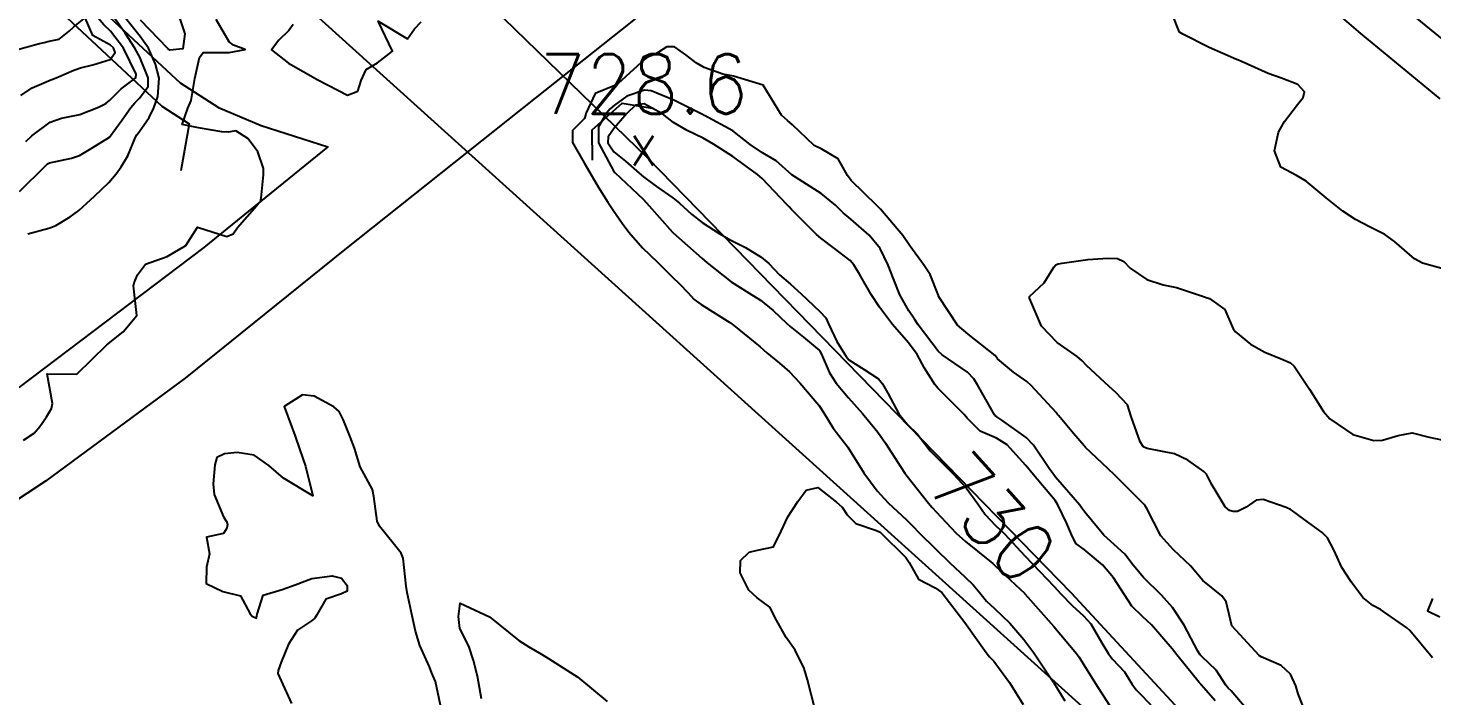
# Model space of a CAD drawing. Header units: metres. Extents: x 307586 to 320046, y 7427249 to 7434250.
# Drawn here: x 315999 to 316093.6, y 7432838.8 to 7432883.8 of the extents above; entities that cross this region are included whole.
import ezdxf
from ezdxf.enums import TextEntityAlignment as Align

# ---------------------------------------------------------------- set-up
doc = ezdxf.new("R2010")
doc.units = ezdxf.units.M
doc.header["$MEASUREMENT"] = 0
for name, color, linetype in [('Cotas', 45, 'Continuous'), ('Curvas de Nivel 1m', 11, 'Continuous'), ('Curvas de Nivel 5m', 15, 'Continuous'), ('Hidrografia', 140, 'Continuous'), ('Pontes_Viadutos_Tubos', 190, 'Continuous'), ('Pontos Cotados', 45, 'Continuous'), ('TEXTO', 45, 'Continuous'), ('Vias Primárias', 230, 'Continuous')]:
    doc.layers.add(name, color=color, linetype=linetype)
doc.styles.add('Style-STANDARD', font='STANDARD.shx')

# ---------------------------------------------------------------- blocks, each defined once
blk = doc.blocks.new('ELVTXT_138')
at = {"layer": 'Pontos Cotados', "linetype": 'Continuous', "style": 'Style-STANDARD'}
for s, height, p in [('728.6', 4, (0, 4)), ('x', 3, (0, 0))]:
    blk.add_text(s, height=height, dxfattribs=at).set_placement(p, align=Align.MIDDLE_CENTER)

msp = doc.modelspace()

# ---------------------------------------------------------------- linework, layer by layer
at = {"layer": 'Curvas de Nivel 1m', "flags": 128}
for points, elevation in [([(315998.886, 7432876.125), (315999.293, 7432876.498), (316000.522, 7432877.435), (316001.298, 7432877.7), (316002.528, 7432877.947), (316003.778, 7432878.441), (316004.281, 7432878.689), (316004.54, 7432878.907), (316005.304, 7432879.671), (316006.299, 7432880.413), (316006.321, 7432880.657), (316005.46, 7432882.421), (316004.594, 7432883.549), (316004.15, 7432883.988), (316003.77, 7432884.442), (316002.62, 7432885.589), (316001.766, 7432886.469), (316000.645, 7432887.721), (316000.263, 7432888.099), (315999.819, 7432888.493), (315998.666, 7432889.378)], 729), ([(315998.544, 7432879.23), (315999.312, 7432879.738), (316000.56, 7432880.27), (316000.716, 7432880.323), (316001.08, 7432880.475), (316002.113, 7432880.919), (316002.569, 7432881.078), (316003.401, 7432881.278), (316004.575, 7432881.646), (316004.895, 7432882.112), (316004.789, 7432882.428), (316004.585, 7432882.621), (316003.41, 7432883.266), (316002.887, 7432884.456), (316002.609, 7432884.861), (316001.005, 7432886.476), (316000.636, 7432886.754), (315999.51, 7432887.366), (315998.874, 7432888.507)], 728), ([(316094.425, 7432867.533), (316092.983, 7432867.926), (316092.431, 7432868.219), (316091.095, 7432869.393), (316090.448, 7432869.863), (316089.41, 7432870.373), (316088.457, 7432870.876), (316087.61, 7432871.439), (316086.476, 7432872.324), (316085.149, 7432873.463), (316084.497, 7432873.834), (316083.421, 7432874.405), (316083.016, 7432875.492), (316083.273, 7432876.748), (316083.672, 7432877.483), (316084.554, 7432878.625), (316084.933, 7432879.092), (316085.025, 7432879.465), (316084.568, 7432879.955), (316083.47, 7432880.385), (316082.575, 7432880.707), (316080.791, 7432881.518), (316080.584, 7432881.605), (316080.449, 7432881.658), (316078.596, 7432882.447), (316076.821, 7432883.356), (316076.612, 7432883.488), (316076.559, 7432883.571), (316076.539, 7432883.646), (316075.77, 7432885.579)], 733), ([(315998.738, 7432856.023), (315999.437, 7432856.488), (315999.826, 7432856.936), (316000.284, 7432857.579), (316000.622, 7432858.144), (316000.686, 7432858.476), (316000.323, 7432860.48), (316002.323, 7432860.46), (316004.343, 7432862.43), (316005.452, 7432863.319), (316006.363, 7432864.41), (316006.135, 7432866.413), (316006.194, 7432866.613), (316006.4, 7432867.141), (316006.941, 7432867.871), (316008.413, 7432868.39), (316009.674, 7432869.121), (316010.443, 7432870.36), (316012.434, 7432869.738), (316012.854, 7432869.917), (316013.151, 7432870.329), (316014.458, 7432871.818), (316014.693, 7432872.075), (316014.747, 7432872.307), (316014.906, 7432873.887), (316014.894, 7432874.306), (316014.504, 7432875.426), (316014.141, 7432875.948), (316013.849, 7432876.32), (316013.023, 7432876.837), (316012.517, 7432876.751), (316012.096, 7432876.766), (316010.52, 7432877.04), (316009.414, 7432877.269), (316009.808, 7432878.371), (316010.015, 7432878.894), (316010.262, 7432880.365), (316010.577, 7432881.773), (316010.828, 7432882.11), (316012.581, 7432882.118), (316013.656, 7432882.324), (316012.87, 7432882.62), (316012.588, 7432882.84), (316011.718, 7432884.349)], 732), ([(315999.028, 7432869.907), (316000.44, 7432870.299), (316000.58, 7432870.34), (316000.91, 7432870.475), (316001.872, 7432871.043), (316002.453, 7432871.482), (316003.503, 7432872.444), (316004.472, 7432873.36), (316004.962, 7432873.941), (316005.305, 7432874.422), (316005.759, 7432875.152), (316006.272, 7432876.412), (316006.355, 7432876.571), (316006.517, 7432876.776), (316007.196, 7432877.734), (316007.502, 7432878.4), (316007.783, 7432879.159), (316007.868, 7432880.397), (316007.63, 7432881.342), (316007.145, 7432882.404), (316006.591, 7432883.202), (316005.605, 7432884.42)], 731), ([(316009.267, 7432884.38), (316009.599, 7432883.381), (316009.469, 7432882.377), (316008.582, 7432882.284), (316008.458, 7432882.391), (316006.602, 7432884.291)], 732), ([(316016.894, 7432884.002), (316016.602, 7432883.593), (316015.941, 7432882.945), (316015.431, 7432882.302), (316016.574, 7432881.39), (316018.563, 7432880.27), (316020.548, 7432879.238), (316021.26, 7432879.525), (316021.478, 7432880.231), (316021.816, 7432880.982), (316022.575, 7432881.425), (316023.584, 7432882.205), (316022.613, 7432884.22), (316024.596, 7432883.036), (316025.074, 7432883.718), (316025.52, 7432884.181)], 732), ([(316085.187, 7432837.459), (316084.6, 7432838.943), (316084.451, 7432839.466), (316084.091, 7432840.255), (316083.457, 7432840.84), (316082.102, 7432841.421), (316081.995, 7432841.501), (316080.133, 7432843.52), (316079.756, 7432845.133), (316079.462, 7432845.53), (316078.168, 7432846.567), (316077.338, 7432847.558), (316076.193, 7432848.624), (316075.339, 7432849.579), (316074.399, 7432851.41), (316074.294, 7432851.589), (316074.224, 7432851.673), (316072.3, 7432853.619), (316072.272, 7432853.639), (316072.253, 7432853.653), (316071.774, 7432854.108), (316070.272, 7432855.518), (316070.219, 7432855.588), (316070.183, 7432855.641), (316069.469, 7432856.469), (316068.443, 7432857.668), (316068.387, 7432857.752), (316068.305, 7432857.878), (316066.611, 7432859.687), (316066.326, 7432859.955), (316065.433, 7432860.598), (316064.341, 7432861.492), (316064.256, 7432861.625), (316064.193, 7432861.712), (316062.364, 7432863.161), (316061.657, 7432863.747), (316060.392, 7432865.667), (316060.373, 7432865.741), (316060.363, 7432865.76), (316059.81, 7432867.172), (316059.41, 7432867.775), (316058.433, 7432869.111), (316057.966, 7432869.795), (316056.46, 7432871.565), (316056.22, 7432871.812), (316054.488, 7432873.497), (316054.249, 7432873.834), (316053.621, 7432874.961), (316052.51, 7432875.615), (316052.001, 7432875.865), (316050.527, 7432877.253), (316050.189, 7432877.544), (316049.791, 7432877.891), (316048.563, 7432879.91), (316046.569, 7432880.521), (316045.848, 7432880.659), (316044.574, 7432881.105), (316044.037, 7432881.418), (316043.344, 7432881.969), (316042.591, 7432882.49), (316042.065, 7432882.511), (316041.267, 7432881.993), (316040.775, 7432881.804), (316040.58, 7432881.678), (316038.786, 7432880.027), (316038.658, 7432879.932), (316038.561, 7432879.894), (316037.232, 7432879.364), (316036.638, 7432878.049), (316036.618, 7432877.963), (316036.529, 7432877.685), (316035.72, 7432876.858), (316035.722, 7432876.058), (316036.499, 7432874.7), (316036.883, 7432874.046), (316037.447, 7432873.072), (316038.096, 7432872.034), (316038.458, 7432871.507), (316039.065, 7432870.636), (316039.504, 7432870.014), (316040.428, 7432868.976), (316041.437, 7432867.99), (316042.403, 7432867.038), (316042.948, 7432866.521), (316043.483, 7432865.964), (316043.918, 7432865.487), (316044.385, 7432865.156), (316046.318, 7432863.931), (316046.372, 7432863.89), (316046.549, 7432863.749), (316048.349, 7432862.29), (316048.813, 7432861.903), (316049.65, 7432861.204), (316050.33, 7432860.613), (316051.024, 7432859.873), (316052.3, 7432858.36), (316052.653, 7432857.855), (316053.267, 7432856.83), (316054.036, 7432855.834), (316054.145, 7432855.705), (316054.27, 7432855.537), (316055.343, 7432853.819), (316056.235, 7432852.611), (316056.989, 7432851.802), (316058.211, 7432850.643), (316058.642, 7432850.218), (316059.067, 7432849.777), (316060.187, 7432848.673), (316061.14, 7432847.75), (316062.164, 7432846.799), (316062.708, 7432846.278), (316063.154, 7432845.725), (316063.6, 7432845.171), (316064.143, 7432844.676), (316065.165, 7432843.7), (316066.116, 7432842.59), (316066.792, 7432841.683), (316068.084, 7432839.747), (316068.116, 7432839.702), (316068.135, 7432839.669), (316068.87, 7432838.457)], 732), ([(316081.472, 7432837.506), (316080.079, 7432839.123), (316079.881, 7432839.323), (316079.723, 7432839.525), (316079.074, 7432840.517), (316078.102, 7432841.442), (316078.003, 7432841.551), (316077.844, 7432841.816), (316076.915, 7432843.562), (316076.145, 7432844.735), (316075.394, 7432845.578), (316074.171, 7432846.769), (316073.493, 7432847.6), (316072.923, 7432848.342), (316072.197, 7432848.989), (316071.509, 7432849.627), (316070.218, 7432851.161), (316070.024, 7432851.446), (316069.881, 7432851.645), (316068.251, 7432853.532), (316068.136, 7432853.671), (316067.817, 7432854.115), (316066.772, 7432855.685), (316066.28, 7432856.194), (316064.637, 7432857.359), (316064.292, 7432857.59), (316064.22, 7432857.639), (316064.152, 7432857.712), (316063.933, 7432858.081), (316062.993, 7432859.73), (316062.747, 7432860.153), (316062.332, 7432860.603), (316060.624, 7432861.757), (316060.347, 7432862.015), (316059, 7432863.781), (316058.758, 7432864.166), (316058.382, 7432864.733), (316057.758, 7432865.796), (316057.328, 7432866.876), (316056.982, 7432867.804), (316056.429, 7432868.911), (316055.692, 7432869.818), (316054.453, 7432870.886), (316053.953, 7432871.332), (316053.432, 7432871.845), (316052.474, 7432872.618), (316050.493, 7432873.88), (316049.428, 7432874.822), (316048.508, 7432875.369), (316047.675, 7432875.918), (316046.522, 7432876.836), (316044.607, 7432877.874), (316044.533, 7432877.918), (316044.511, 7432877.929), (316044.468, 7432877.951), (316042.547, 7432878.898), (316041.008, 7432879.543), (316040.557, 7432879.592), (316039.381, 7432879.187), (316038.541, 7432878.583), (316038.241, 7432878.329), (316037.997, 7432878.035), (316037.461, 7432877.103), (316037.466, 7432876.04), (316038.494, 7432874.107), (316038.531, 7432874.067), (316038.575, 7432874.029), (316040.467, 7432872.243), (316040.708, 7432871.998), (316042.443, 7432870.026), (316042.468, 7432870.005), (316042.492, 7432869.979), (316044.418, 7432868.268), (316044.786, 7432867.946), (316046.4, 7432866.673), (316047.619, 7432865.918), (316048.388, 7432865.435), (316049.224, 7432864.74), (316050.129, 7432863.884), (316050.37, 7432863.669), (316051.281, 7432862.949), (316052.346, 7432862.046), (316052.465, 7432861.858), (316053.026, 7432860.546), (316053.472, 7432859.843), (316054.308, 7432858.861), (316055.249, 7432857.82), (316056.28, 7432856.555), (316056.806, 7432855.805), (316057.813, 7432854.239), (316058.107, 7432853.791), (316058.25, 7432853.591), (316059.693, 7432851.768), (316059.941, 7432851.485), (316060.217, 7432851.189), (316061.571, 7432849.746), (316062.195, 7432849.184), (316063.007, 7432848.55), (316064.025, 7432847.712), (316064.108, 7432847.638), (316064.181, 7432847.562), (316065.879, 7432845.971), (316066.153, 7432845.712), (316066.174, 7432845.69), (316066.399, 7432845.439), (316067.954, 7432843.672), (316068.13, 7432843.466), (316069.664, 7432841.647), (316069.849, 7432841.392), (316070.096, 7432840.993), (316070.94, 7432839.631), (316072.065, 7432837.87)], 731), ([(316093.655, 7432841.357), (316092.13, 7432843.188), (316091.928, 7432843.382), (316090.145, 7432844.61), (316089.626, 7432844.886), (316088.956, 7432845.418), (316088.168, 7432846.466), (316087.552, 7432847.436), (316087, 7432848.637), (316086.577, 7432849.446), (316086.206, 7432849.795), (316084.986, 7432850.691), (316084.221, 7432851.259), (316084.09, 7432851.341), (316083.801, 7432851.476), (316082.231, 7432852.022), (316081.761, 7432851.974), (316081.098, 7432851.511), (316080.516, 7432851.221), (316080.22, 7432851.212), (316079.981, 7432851.284), (316079.674, 7432851.528), (316078.802, 7432852.985), (316078.516, 7432853.546), (316078.424, 7432853.717), (316078.256, 7432853.898), (316077.163, 7432854.662), (316076.268, 7432855.086), (316074.417, 7432855.443), (316074.272, 7432855.526), (316074.232, 7432855.55), (316074.168, 7432855.592), (316073.961, 7432855.911), (316073.345, 7432857.604), (316073.093, 7432858.391), (316072.319, 7432859.228), (316071.87, 7432859.625), (316070.337, 7432861.051), (316070.049, 7432861.353), (316069.706, 7432861.65), (316068.357, 7432862.587), (316067.31, 7432863.681), (316066.496, 7432865.584), (316066.51, 7432865.689), (316067.48, 7432866.601), (316068.142, 7432867.673), (316068.267, 7432867.829), (316068.425, 7432867.894), (316068.7, 7432867.941), (316070.428, 7432868.176), (316071.779, 7432868.277), (316072.429, 7432868.237), (316072.859, 7432868.046), (316073.281, 7432867.607), (316074.411, 7432866.823), (316075.501, 7432866.485), (316076.404, 7432866.302), (316078.28, 7432865.666), (316078.394, 7432865.625), (316078.633, 7432865.546), (316079.664, 7432864.81), (316080.227, 7432863.522), (316080.37, 7432863.298), (316081.393, 7432862.474), (316082.349, 7432861.933), (316083.46, 7432861.483), (316084.077, 7432861.211), (316084.338, 7432860.988), (316085.374, 7432859.459), (316086.308, 7432857.941), (316086.731, 7432857.446), (316088.287, 7432856.399), (316089.702, 7432855.988), (316090.282, 7432856.016), (316091.346, 7432856.331), (316092.29, 7432856.499), (316093.431, 7432856.218), (316094.283, 7432856.045)], 733), ([(316026.829, 7432838.158), (316026.474, 7432839.767), (316026.301, 7432840.167), (316026.241, 7432840.324), (316026.089, 7432840.759), (316025.434, 7432842.177), (316025.147, 7432843.15), (316024.916, 7432844.182), (316024.572, 7432845.763), (316024.503, 7432846.187), (316024.297, 7432848.064), (316024.271, 7432848.189), (316024.176, 7432848.4), (316022.701, 7432850.213), (316022.547, 7432850.555), (316022.319, 7432852.219), (316022.23, 7432852.697), (316021.401, 7432854.229), (316021.021, 7432855.477), (316020.741, 7432856.235), (316020.284, 7432857.366), (316019.991, 7432857.945), (316019.63, 7432858.25), (316018.304, 7432858.978), (316017.519, 7432859.064), (316016.293, 7432858.29), (316017.035, 7432856.282), (316017.347, 7432855.363), (316017.718, 7432854.268), (316018.223, 7432852.26), (316016.24, 7432853.455), (316015.253, 7432854.3), (316014.26, 7432855.011), (316013.119, 7432855.184), (316012.26, 7432855.087), (316011.758, 7432854.845), (316011.608, 7432854.346), (316011.506, 7432853.075), (316011.572, 7432852.347), (316012.208, 7432850.842), (316012.4, 7432850.532), (316012.463, 7432850.336), (316012.437, 7432850.099), (316012.194, 7432849.73), (316011.048, 7432849.493), (316011.259, 7432848.349), (316011.048, 7432847.468), (316011.034, 7432846.351), (316012.148, 7432845.814), (316013.353, 7432845.53), (316014.001, 7432844.312), (316014.131, 7432844.171), (316014.417, 7432844.019), (316014.479, 7432844.307), (316014.881, 7432845.567), (316016.15, 7432845.952), (316017.032, 7432846.277), (316018.157, 7432846.693), (316019.53, 7432846.875), (316020.158, 7432846.73), (316020.54, 7432846.236), (316020.533, 7432845.852), (316020.147, 7432845.663), (316019.088, 7432845.306), (316018.482, 7432844.257), (316018.351, 7432844.036), (316018.127, 7432843.849), (316017.179, 7432843.212), (316016.58, 7432842.283), (316016.091, 7432841.06), (316015.874, 7432840.503), (316015.864, 7432840.292), (316016.076, 7432839.799), (316016.784, 7432838.279)], 732), ([(316052.053, 7432837.86), (316051.546, 7432839.865), (316051.319, 7432840.639), (316050.717, 7432841.874), (316050.116, 7432842.722), (316049.459, 7432843.89), (316049.016, 7432844.771), (316048.148, 7432845.395), (316047.583, 7432845.916), (316046.998, 7432847.088), (316047.026, 7432847.921), (316047.624, 7432848.473), (316048.183, 7432848.6), (316049.252, 7432848.829), (316049.768, 7432849.887), (316050.213, 7432850.852), (316050.883, 7432851.873), (316051.447, 7432852.656), (316052.238, 7432852.836), (316053.491, 7432851.841), (316053.89, 7432851.505), (316054.215, 7432850.995), (316054.795, 7432850.41), (316056.204, 7432849.937), (316056.438, 7432849.808), (316058.178, 7432848.105), (316058.386, 7432847.787), (316059.027, 7432846.643), (316060.156, 7432846.071), (316060.601, 7432845.756), (316062.133, 7432843.74), (316063.576, 7432841.718), (316063.812, 7432841.426), (316064.097, 7432841.121), (316065.148, 7432839.699), (316066.068, 7432838.21)], 733), ([(316093.654, 7432845.357), (316093.308, 7432844.526), (316094.141, 7432844.112)], 733), ([(316029.586, 7432838.599), (316029.311, 7432840.128), (316029.046, 7432841.178), (316028.737, 7432842.134), (316028.121, 7432843.336), (316028.026, 7432844.142), (316028.142, 7432845.029), (316030.133, 7432844.12), (316032.109, 7432842.516), (316032.768, 7432842.09), (316033.626, 7432841.605), (316034.095, 7432841.306), (316036.083, 7432840.05), (316038.059, 7432838.414)], 733)]:
    msp.add_lwpolyline(points, dxfattribs=dict(at, elevation=elevation))
at = {"layer": 'Curvas de Nivel 5m', "elevation": 730, "flags": 128}
for points in [[(315998.465, 7432872.764), (316000.206, 7432874.484), (316000.354, 7432874.613), (316000.486, 7432874.691), (316001.962, 7432874.994), (316002.494, 7432875.184), (316003.286, 7432875.663), (316004.513, 7432876.409), (316005.372, 7432877.574), (316005.954, 7432878.416), (316006.221, 7432878.729), (316006.542, 7432879.039), (316007.118, 7432879.84), (316007.138, 7432880.404), (316006.577, 7432881.803), (316006.239, 7432882.413), (316005.589, 7432883.424), (316004.87, 7432884.427)], [(316079.001, 7432838.465), (316078.083, 7432839.516), (316078.06, 7432839.55), (316077.938, 7432839.698), (316076.435, 7432841.567), (316076.109, 7432841.97), (316074.716, 7432843.584), (316074.138, 7432844.122), (316073.388, 7432844.844), (316072.911, 7432845.609), (316072.17, 7432846.733), (316071.413, 7432847.628), (316070.193, 7432848.644), (316069.612, 7432849.064), (316069.319, 7432849.653), (316068.999, 7432850.446), (316068.41, 7432851.667), (316068.227, 7432851.948), (316066.766, 7432853.685), (316066.259, 7432854.298), (316064.987, 7432855.703), (316064.277, 7432856.144), (316063.172, 7432856.616), (316062.291, 7432857.499), (316062.108, 7432857.742), (316060.319, 7432859.522), (316060.118, 7432859.763), (316059.423, 7432860.863), (316058.932, 7432861.781), (316058.355, 7432862.573), (316057.265, 7432863.801), (316056.385, 7432864.972), (316055.826, 7432865.816), (316055.038, 7432867.192), (316054.671, 7432867.827), (316054.417, 7432868.115), (316053.359, 7432868.916), (316052.439, 7432869.606), (316052.152, 7432869.863), (316050.46, 7432871.547), (316050.3, 7432871.721), (316050.159, 7432871.885), (316048.489, 7432873.626), (316048.169, 7432873.913), (316046.505, 7432875.112), (316045.223, 7432875.943), (316044.517, 7432876.354), (316043.431, 7432876.875), (316042.527, 7432877.401), (316041.776, 7432877.988), (316040.543, 7432878.67), (316039.967, 7432878.583), (316039.37, 7432878.017), (316038.523, 7432877.023), (316038.109, 7432876.443), (316038.1, 7432876.034), (316038.507, 7432875.435), (316039.295, 7432874.812), (316040.214, 7432874.004), (316040.489, 7432873.751), (316041.377, 7432873.093), (316042.468, 7432872.329), (316042.921, 7432871.973), (316043.729, 7432871.234), (316044.45, 7432870.663), (316045.603, 7432869.938), (316046.436, 7432869.465), (316047.37, 7432868.979), (316048.419, 7432868.338), (316048.937, 7432867.902), (316049.664, 7432867.15), (316050.399, 7432866.516), (316051.119, 7432865.873), (316052.381, 7432864.676), (316052.783, 7432864.26), (316052.963, 7432863.851), (316053.529, 7432862.668), (316054.034, 7432861.835), (316054.149, 7432861.641), (316054.339, 7432861.43), (316055.373, 7432860.779), (316056.326, 7432860.135), (316056.593, 7432859.807), (316056.947, 7432859.17), (316057.699, 7432857.796), (316058.286, 7432857.064), (316058.941, 7432856.442), (316059.444, 7432855.772), (316059.803, 7432855.302), (316060.264, 7432854.844), (316061.358, 7432853.749), (316062.239, 7432852.795), (316063.03, 7432851.728), (316063.511, 7432851.015), (316064.209, 7432850.275), (316064.81, 7432849.704), (316066.188, 7432848.22), (316066.694, 7432847.685), (316068.16, 7432846.149), (316068.613, 7432845.663), (316069.373, 7432844.88), (316070.138, 7432844.18), (316070.625, 7432843.635), (316071.381, 7432842.36), (316071.814, 7432841.623), (316072.099, 7432841.273), (316072.901, 7432840.418), (316073.402, 7432839.6), (316073.683, 7432839.2), (316074.075, 7432838.814), (316075.228, 7432837.578)]]:
    msp.add_lwpolyline(points, dxfattribs=at)
at = {"layer": 'Hidrografia'}
msp.add_lwpolyline([(315995.961, 7432881.445, -0.053728), (316001.124, 7432883.011, 0.018877), (316011.531, 7432892.178, -0.34616), (316015.47, 7432893.823, 0.006526), (316018.735, 7432892.963, 0.261009), (316022.263, 7432893.924, 0.000462), (316025.424, 7432897.035, -0.090985), (316027.993, 7432898.781, 0.132172), (316032.025, 7432902.03, -0.000655), (316035.148, 7432906.305, -0.050138), (316041.751, 7432913.646, 0.057914), (316046.378, 7432918.954, -0.032295), (316059.695, 7432935.907, 0.000292), (316065.592, 7432942.499, 0.056346), (316070.036, 7432948.767, -0.138554), (316074.303, 7432953.085, 0.116419), (316077.51, 7432956.06, 0.010683), (316089.203, 7432974.308, -0.005453)], format="xyb", dxfattribs=at)
msp.add_lwpolyline([(316025.86, 7432889.504), (316040.791, 7432874.994), (316069.302, 7432845.733), (316094.508, 7432818.539), (316118.636, 7432791.265), (316120.431, 7432789.185)], dxfattribs=at)
at = {"layer": 'Pontes_Viadutos_Tubos', "elevation": 733.096}
msp.add_lwpolyline([(316021.319, 7432965.755), (316026.291, 7432965.136), (316030.316, 7432956.838), (316036.353, 7432946.012), (316039.034, 7432941.532), (316042.656, 7432935.656), (316045.247, 7432932.022), (316048.044, 7432928.628), (316052.669, 7432921.785), (316056.383, 7432916.654), (316061.489, 7432910.566), (316068.16, 7432903.083), (316073.389, 7432897.702), (316079.625, 7432891.467), (316085.338, 7432886.392), (316088.81, 7432883.408), (316094.149, 7432879.001)], dxfattribs=at)
at = {"layer": 'Pontes_Viadutos_Tubos'}
for points in [[(315990.662, 7432891.254), (315994.827, 7432892.415), (315995.174, 7432891.763), (315996.766, 7432889.255), (315999.648, 7432886.354), (316007.004, 7432879.466), (316008.055, 7432878.494), (316009.884, 7432877.322), (316009.317, 7432874.145)], [(316037.07, 7432874.865), (316037.034, 7432876.915), (316039.051, 7432878.714), (316041.213, 7432878.354)]]:
    msp.add_lwpolyline(points, dxfattribs=at)
at = {"layer": 'TEXTO'}
msp.add_line((316118.556, 7432794.324), (315950.025, 7432946.355), dxfattribs=at)
at = {"layer": 'Vias Primárias'}
for points in [[(316117.586, 7432973.323), (316107.473, 7432958.275), (316100.899, 7432949.48), (316094.972, 7432941.511), (316089.852, 7432935.419), (316082.849, 7432927.068), (316075.471, 7432918.177), (316061.676, 7432903.195), (316053.332, 7432895.668), (316046.592, 7432889.952), (316039.702, 7432884.2), (316033.204, 7432879.05), (316020.382, 7432868.861), (316009.63, 7432860.194), (316000.206, 7432853.259), (315981.808, 7432841.104)], [(316117.586, 7432973.323), (316107.473, 7432958.275), (316100.899, 7432949.48), (316094.972, 7432941.511), (316089.852, 7432935.419), (316082.849, 7432927.068), (316075.471, 7432918.177), (316061.676, 7432903.195), (316053.332, 7432895.668), (316046.592, 7432889.952), (316039.702, 7432884.2), (316033.204, 7432879.05), (316020.382, 7432868.861), (316009.63, 7432860.194), (316000.206, 7432853.259), (315981.808, 7432841.104)], [(315998.326, 7432890.5), (316001.03, 7432887.777), (316008.355, 7432880.919), (316009.273, 7432880.07), (316011.869, 7432878.407), (316014.733, 7432877.209), (316019.222, 7432875.776), (316010.879, 7432868.979), (315998.417, 7432859.562)], [(315998.326, 7432890.5), (316001.03, 7432887.777), (316008.355, 7432880.919), (316009.273, 7432880.07), (316011.869, 7432878.407), (316014.733, 7432877.209), (316019.222, 7432875.776), (316010.879, 7432868.979), (315998.417, 7432859.562)]]:
    msp.add_lwpolyline(points, dxfattribs=at)
at = {"layer": 'Vias Primárias', "elevation": 733.096}
msp.add_lwpolyline([(316026.784, 7432972.175), (316033.154, 7432958.316), (316039.123, 7432947.612), (316041.768, 7432943.193), (316045.322, 7432937.425), (316047.786, 7432933.97), (316050.609, 7432930.545), (316055.291, 7432923.619), (316058.907, 7432918.622), (316063.908, 7432912.658), (316070.502, 7432905.263), (316075.667, 7432899.948), (316081.82, 7432893.796), (316087.443, 7432888.801), (316090.871, 7432885.854), (316096.133, 7432881.51), (316102.987, 7432876.319), (316109.383, 7432871.855), (316118.338, 7432866.059), (316123.215, 7432863.163), (316125.94, 7432861.573), (316132.72, 7432857.859), (316139.335, 7432854.355), (316149.012, 7432849.578)], dxfattribs=at)
msp.add_lwpolyline([(316026.784, 7432972.175), (316033.154, 7432958.316), (316039.123, 7432947.612), (316041.768, 7432943.193), (316045.322, 7432937.425), (316047.786, 7432933.97), (316050.609, 7432930.545), (316055.291, 7432923.619), (316058.907, 7432918.622), (316063.908, 7432912.658), (316070.502, 7432905.263), (316075.667, 7432899.948), (316081.82, 7432893.796), (316087.443, 7432888.801), (316090.871, 7432885.854), (316096.133, 7432881.51), (316102.987, 7432876.319), (316109.383, 7432871.855), (316118.338, 7432866.059), (316123.215, 7432863.163), (316125.94, 7432861.573), (316132.72, 7432857.859), (316139.335, 7432854.355), (316149.012, 7432849.578)], dxfattribs=at)

# ---------------------------------------------------------------- block references
at = {"layer": 'Pontos Cotados', "linetype": 'Continuous'}
msp.add_blockref('ELVTXT_138', (316040.513, 7432876, 728.64), dxfattribs=at)

# ---------------------------------------------------------------- texts
at = {"layer": 'Cotas', "style": 'Style-STANDARD'}
msp.add_text('730', height=4, rotation=312.17134, dxfattribs=at).set_placement((316064.028, 7432850.784, 730), align=Align.MIDDLE_CENTER)

doc.saveas('drawing.dxf')
